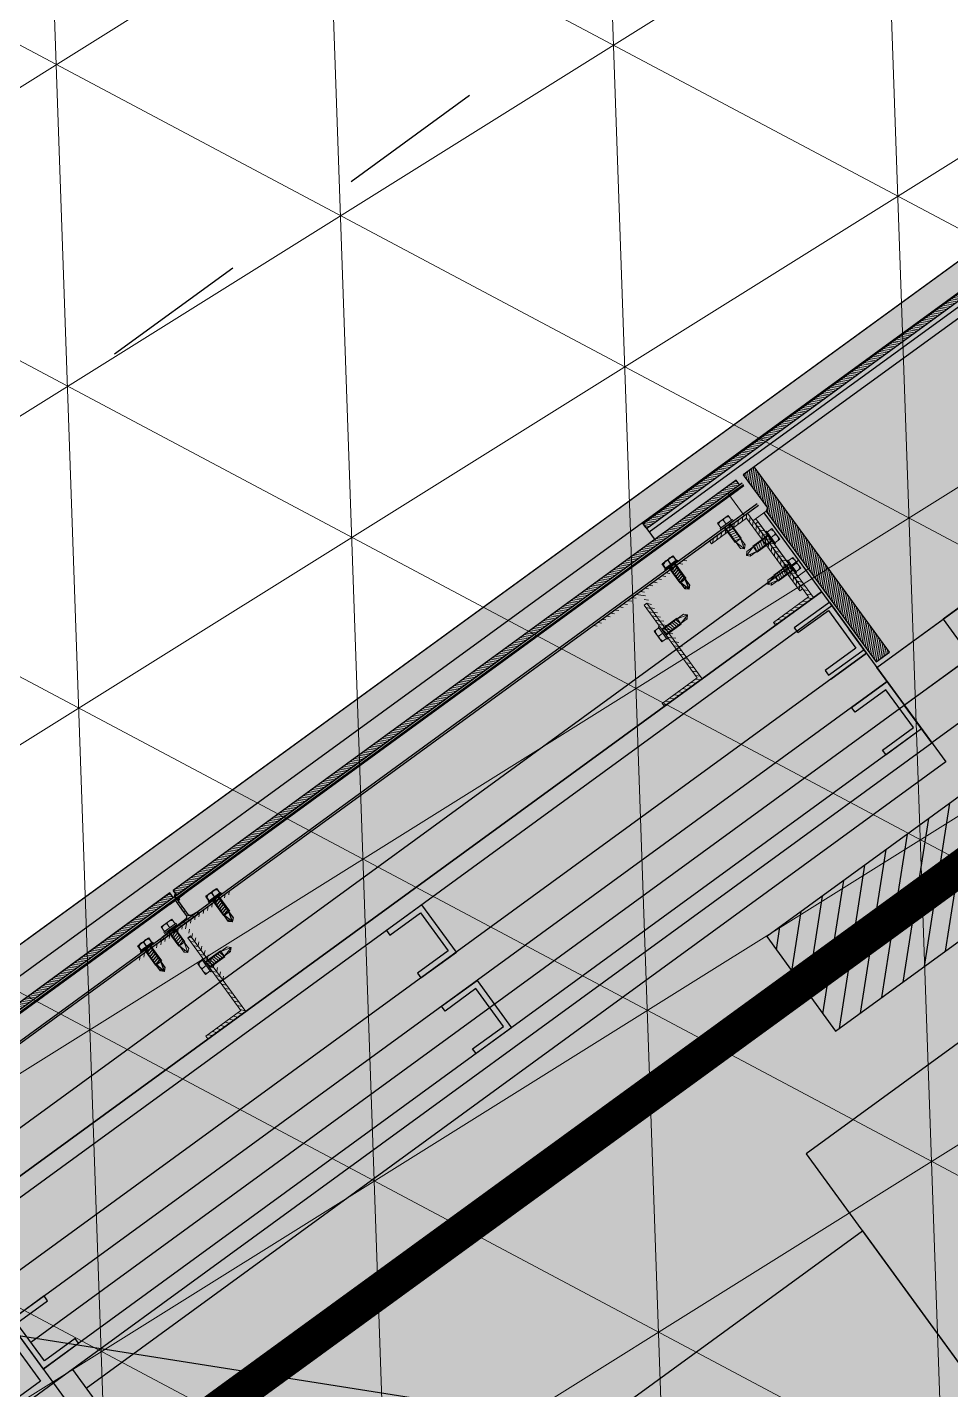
# Model space of a CAD drawing. Header units: metres. Extents: x 678805 to 1359287, y 2747329 to 5497370.
# Drawn here: x 679855.49 to 679856.279, y 2748711.092 to 2748712.256 of the extents above; entities that cross this region are included whole.
import ezdxf

# ---------------------------------------------------------------- set-up
doc = ezdxf.new("R2010")
doc.units = ezdxf.units.M
doc.linetypes.add('XREF_MON_BUILDINGS$0$Dash_2_', pattern=[0.25, 0.125, -0.125])
doc.linetypes.add('XREF_MON_BUILDINGS$0$Hidden', pattern=[0.004, 0.002, -0.002])
for name, color, linetype in [('00_XREF_MON_HSC_PAVEMENT', 7, 'Continuous'), ('00_XREF_TWQ_BUILDINGS', 7, 'Continuous'), ('XREF_MON_BUILDINGS$0$00-AUX LIGHTING', 30, 'Continuous'), ('XREF_MON_BUILDINGS$0$00-Modulos DEFINIDOS', 7, 'Continuous'), ('XREF_MON_BUILDINGS$0$00-Modulos ROOFS', 2, 'Continuous'), ('XREF_MON_BUILDINGS$0$02-L-01_Structure', 2, 'Continuous'), ('XREF_MON_BUILDINGS$0$02-L-01_Structure t2', 7, 'Continuous'), ('XREF_MON_BUILDINGS$0$02-L-01_Struture aux', 4, 'Continuous'), ('XREF_MON_BUILDINGS$0$02-L-Insulation', 252, 'Continuous'), ('XREF_MON_BUILDINGS$0$02-L-INT Panel', 5, 'Continuous'), ('XREF_MON_BUILDINGS$0$02-L-panel', 5, 'Continuous'), ('XREF_MON_BUILDINGS$0$02-L-Projection 1', 6, 'Continuous'), ('XREF_MON_BUILDINGS$0$02_L_Furniture', 7, 'Continuous'), ('XREF_MON_BUILDINGS$0$02_L_Projection', 8, 'Continuous'), ('XREF_MON_BUILDINGS$0$SCREWS', 7, 'Continuous')]:
    doc.layers.add(name, color=color, linetype=linetype)
doc.layers.add('XREF_MON_BUILDINGS$0$0-WIPEOUTS', color=7, linetype='Continuous', true_color=0xffffff)
doc.layers.add('XREF_MON_BUILDINGS$0$00_AUX', color=3, linetype='Continuous', plot=False)
for name, color, linetype, lineweight in [('XREF_MON_BUILDINGS$0$02-H-251', 251, 'Continuous', 0), ('XREF_MON_BUILDINGS$0$02-H-254', 254, 'Continuous', 0), ('XREF_MON_BUILDINGS$0$02-L-01_Structure L', 7, 'Continuous', 5), ('XREF_MON_BUILDINGS$0$02-L-01_Structure T', 8, 'Continuous', 5), ('XREF_MON_BUILDINGS$0$ULMA_Profiles', 7, 'Continuous', 5), ('XREF_MON_BUILDINGS$0$ULMA_Screwing', 8, 'Continuous', 5), ('XREF_MON_BUILDINGS$0$ULMA_Shadowing 254', 254, 'Continuous', 0), ('XREF_MON_BUILDINGS$0$ULMA_Squares', 7, 'Continuous', 5)]:
    doc.layers.add(name, color=color, linetype=linetype, lineweight=lineweight)
doc.layers.add('XREF_MON_BUILDINGS$0$02-KH-13 Restaurant', color=7, linetype='Continuous', lineweight=30, true_color=0xed2d02)
doc.layers.add('XREF_MON_HSC_PAVEMENT$0$03-TR-Pavement_07_Precast irregular Concrete Blocks', color=7, linetype='Continuous', lineweight=5, true_color=0xb3b3b3)
doc.layers.get('XREF_MON_BUILDINGS$0$02-KH-13 Restaurant').off()
doc.linetypes.add('XREF_MON_BUILDINGS$0$BATTING', pattern='A,0.0001,-0.1,[134,ltypeshp.shx,S=0.1,R=0,X=-0.1,Y=0],-0.2,[134,ltypeshp.shx,S=0.1,R=180,X=0.1,Y=0],-0.1', length=0.4001)

# ---------------------------------------------------------------- blocks, each defined once
blk = doc.blocks.new('XREF_MON_BUILDINGS$0$modulo kiosco')
at = {"layer": 'XREF_MON_BUILDINGS$0$0-WIPEOUTS', "true_color": 0xfcfcfc}
h = blk.add_hatch(color=7, dxfattribs=at)
h.dxf.hatch_style = 1
h.paths.add_polyline_path([(119.6986085139215, -61.62058441969566), (119.6986085125245, -56.82058442011476), (124.4986085132696, -56.82058442058042), (124.4986085123383, -61.62058442132547)])
at = {"layer": 'XREF_MON_BUILDINGS$0$00-Modulos ROOFS'}
blk.add_line((119.6986085125245, -56.82058442011476), (124.4986085118726, -61.62058442248963), dxfattribs=at)
at = {"layer": 'XREF_MON_BUILDINGS$0$00-Modulos ROOFS', "lineweight": 0}
blk.add_lwpolyline([(119.6986085139215, -61.62058441969566), (119.6986085125245, -56.82058442011476), (124.4986085132696, -56.82058442058042), (124.4986085123383, -61.62058442132547)], close=True, dxfattribs=at)
at = {"layer": 'XREF_MON_BUILDINGS$0$00-Modulos ROOFS'}
blk.add_lwpolyline([(124.4986085137352, -57.12058442062698), (124.4986085132696, -56.82058442058042), (124.1986085125245, -56.82058442151174), (119.9986085128039, -56.82058442034759), (119.6986085125245, -56.82058442011476), (119.6986085125245, -57.12058442085981), (119.6986085134558, -61.32058442058042), (119.6986085139215, -61.62058441969566), (119.9986085128039, -61.62058442062698), (124.1986085125245, -61.62058442109264), (124.4986085123383, -61.62058442132547), (124.4986085128039, -61.32058442081325)], close=True, dxfattribs=at)
blk = doc.blocks.new('XREF_MON_BUILDINGS$0$PILAR STRUCTURE')
at = {"layer": 'XREF_MON_BUILDINGS$0$02-L-01_Structure', "linetype": 'Continuous'}
h = blk.add_hatch(dxfattribs=at)
h.set_pattern_fill('ANGLE', color=252)
h.set_pattern_definition([(0, (-144.6596111481284, 18.56842418532225), (0, 6.985), [5.08, -1.905]), (90, (-144.6596111481284, 18.56842418532225), (-6.985, 4.277078946022131e-16), [5.08, -1.905])])
h.paths.add_polyline_path([(-0.0800000000000125, -0.08000000000000185), (0.07999999999998408, -0.08000000000000185), (0.07999999999998408, 0.0799999999999983), (-0.0800000000000125, 0.0799999999999983)])
h.paths.add_polyline_path([(-0.07200000000000273, -0.07200000000000273), (0.0719999999999743, -0.07200000000000273), (0.0719999999999743, 0.07199999999999918), (-0.07200000000000273, 0.07199999999999918)], flags=16)
h = blk.add_hatch(color=252, dxfattribs=at)
h.dxf.hatch_style = 1
h.paths.add_polyline_path([(-0.07200000000000273, -0.07200000000000273), (0.0719999999999743, -0.07200000000000273), (0.0719999999999743, 0.07199999999999918), (-0.07200000000000273, 0.07199999999999918)], flags=16)
h.paths.add_polyline_path([(-0.0800000000000125, -0.08000000000000185), (0.07999999999998408, -0.08000000000000185), (0.07999999999998408, 0.0799999999999983), (-0.0800000000000125, 0.0799999999999983)])
for points in [[(-0.0800000000000125, -0.08000000000000185), (0.07999999999998408, -0.08000000000000185), (0.07999999999998408, 0.0799999999999983), (-0.0800000000000125, 0.0799999999999983)], [(-0.07200000000000273, -0.07200000000000273), (0.0719999999999743, -0.07200000000000273), (0.0719999999999743, 0.07199999999999918), (-0.07200000000000273, 0.07199999999999918)]]:
    blk.add_lwpolyline(points, close=True, dxfattribs=at)
blk = doc.blocks.new('XREF_MON_BUILDINGS$0$AUTORROSCANTE')
at = {"layer": 'XREF_MON_BUILDINGS$0$02-L-01_Structure t2', "color": 0}
for p, q in [((-31.20000000000002, 5.629165124598842), (-26.19999999999959, 5.62916512459816)), ((-31.19999999999999, -3.410605131648481e-13), (-26.19999999999976, 0)), ((-2.365309734828713, 2.5), (-25, 2.5)), ((0, 0), (-8.999999999999972, 2.5)), ((0, 0), (-3.600692283157343, -1.09366380576239)), ((0, 0), (-2.365309734828713, 2.5)), ((0, 0), (-2.365309734828713, -2.5)), ((-31.20000000000002, -5.629165124598899), (-26.19999999999948, -5.629165124599581)), ((-2.365309734828713, -2.5), (-25, -2.5)), ((-3.600692283157343, -1.09366380576239), (-2.365309734828713, -2.5))]:
    blk.add_line(p, q, dxfattribs=at)
at = {"layer": 'XREF_MON_BUILDINGS$0$02-L-01_Structure t2', "color": 253}
for p, q in [((-25, 3.149999999999977), (-8.999999999999943, 3.150000000000034)), ((-23.47427264461649, -3.14999999999992), (-25, 2.662522019210144)), ((-21.40651940967126, -3.14999999999992), (-23.06020473028568, 3.149999999999864)), ((-19.338766174726, -3.14999999999992), (-20.99245149534045, 3.14999999999992)), ((-17.27101293978083, -3.14999999999992), (-18.92469826039516, 3.150000000000034)), ((-15.20325970483566, -3.14999999999992), (-16.85694502544993, 3.150000000000034)), ((-13.1355064698904, -3.14999999999992), (-14.78919179050473, 3.149999999999977)), ((-11.06775323494514, -3.14999999999992), (-12.72143855555953, 3.149999999999977)), ((-9, -3.14999999999992), (-10.65368532061433, 3.150000000000034)), ((-9, -3.14999999999992), (-8.999999999999972, 3.150000000000034)), ((-25, -3.149999999999977), (-9, -3.149999999999977)), ((-3.600692283157343, -1.09366380576239), (-9, -2.5))]:
    blk.add_line(p, q, dxfattribs=at)
at = {"layer": 'XREF_MON_BUILDINGS$0$02-L-01_Structure t2', "color": 0}
for points in [[(-31.20000000000002, 5.629165124598842), (-26.19999999999996, 5.629165124598842), (-26.19999999999996, -5.629165124599581), (-31.20000000000002, -5.629165124599581)], [(-26.19999999999951, 6.5), (-25, 6.5), (-25, -6.500000000000057), (-26.19999999999951, -6.500000000000057)]]:
    blk.add_lwpolyline(points, close=True, dxfattribs=at)
for centre, start, end in [((-26.98608579049073, 2.367525475711773), 129.2840388374925, 214.1828116507075), ((-26.98608579049073, -2.366719793068796), 145.8304296466695, 230.7332658614822)]:
    blk.add_arc(centre, 4.213914209509284, start, end, dxfattribs=at)
blk = doc.blocks.new('XREF_MON_BUILDINGS$0$ULMA_Montante VV')
at = {"layer": 'XREF_MON_BUILDINGS$0$02-H-251', "ltscale": 125}
h = blk.add_hatch(dxfattribs=at)
h.set_pattern_fill('ANSI31', color=256, scale=0.001, angle=450, style=0)
h.set_pattern_definition([(134.9999999999999, (-0.05125000000043656, -0.00250000000005457), (-0.002245064030267289, -0.002245064030267287), [])])
edge = h.paths.add_edge_path()
edge.add_line((-0.05095000000073924, -0.00250000000005457), (0.04844999999841093, -0.00250000000005457))
edge.add_arc((0.04844999999841093, -0.002200000000129876), 0.0003, 270, 360)
edge.add_line((0.04874999999992724, -0.002200000000129876), (0.04874999999992724, -0.0003000000001520675))
edge.add_arc((0.04844999999841093, -0.0003000000001520675), 0.0003, 0, 90)
edge.add_line((0.04844999999841093, 0), (0, 0))
edge.add_line((0, 0), (0, 0.05719999999996617))
edge.add_arc((-0.0003000000015163096, 0.05719999999996617), 0.0003, 0, 90)
edge.add_line((-0.0003000000015163096, 0.05749999999989086), (-0.002200000000811997, 0.05749999999989086))
edge.add_arc((-0.002200000000811997, 0.05719999999996617), 0.0003, 90, 180)
edge.add_line((-0.002500000000509317, 0.05719999999996617), (-0.002500000000509317, 0))
edge.add_line((-0.002500000000509317, 0), (-0.05095000000073924, 0))
edge.add_arc((-0.05095000000073924, -0.0003000000001520675), 0.0003, 90, 180)
edge.add_line((-0.05125000000043656, -0.0003000000001520675), (-0.05125000000043656, -0.002200000000129876))
edge.add_arc((-0.05095000000073924, -0.002200000000129876), 0.0003, 180, 270)
blk = doc.blocks.new('XREF_MON_BUILDINGS$0$ULMA_Autotaladrante')
at = {"layer": 'XREF_MON_BUILDINGS$0$02-L-01_Structure T', "color": 252}
for p, q in [((-0.02500000000509317, 2.273736754432321e-13), (-0.02263469026956955, 0.00250000000005457)), ((-0.02500000000509317, 2.273736754432321e-13), (-0.01600000000325963, 0.00250000000005457)), ((-0.02500000000509317, 2.273736754432321e-13), (-0.02263469026956955, -0.002499999999599822)), ((-0.02500000000509317, 2.273736754432321e-13), (-0.02139930772136722, -0.001093663805477263)), ((-0.02263469026956955, 0.00250000000005457), (0, 0.00250000000005457)), ((0, 0.003150000000232467), (-0.01600000000325963, 0.003150000000232467)), ((-0.01600000000325963, -0.003149999999777719), (-0.01600000000325963, 0.003150000000232467)), ((-0.01600000000325963, -0.003149999999777719), (-0.01434631468237058, 0.003150000000232467)), ((-0.01393224676803584, -0.003149999999777719), (-0.01227856144714679, 0.003150000000232467)), ((-0.0118644935323573, -0.003149999999777719), (-0.01021080821146825, 0.003150000000232467)), ((-0.00979674029713351, -0.003149999999777719), (-0.008143054976244457, 0.003150000000232467)), ((-0.00772898706190972, -0.003149999999777719), (-0.006075301741020667, 0.003150000000232467)), ((-0.005661233826231182, -0.003149999999777719), (-0.004007548505342129, 0.003150000000232467)), ((-0.003593480591007392, -0.003149999999777719), (-0.001939795270118339, 0.003150000000232467)), ((-0.001525727355783602, -0.003149999999777719), (0, 0.002662522019363678)), ((0.006200000001172157, 0.005629165124673818), (0.001200000000153523, 0.005629165124673818)), ((0.006200000001172157, 2.273736754432321e-13), (0.001200000000153523, 2.273736754432321e-13)), ((-0.02139930772136722, -0.001093663805477263), (-0.02263469026956955, -0.002499999999599822)), ((-0.02263469026956955, -0.002499999999599822), (0, -0.002499999999599822)), ((-0.02139930772136722, -0.001093663805477263), (-0.01600000000325963, -0.002499999999599822)), ((0, -0.003149999999777719), (-0.01600000000325963, -0.003149999999777719)), ((0.006200000001172157, -0.005629165124219071), (0.001200000000153523, -0.005629165124219071))]:
    blk.add_line(p, q, dxfattribs=at)
for points in [[(0.001200000000153523, 0.006499999999959982), (0, 0.006499999999959982), (0, -0.006499999999732609), (0.001200000000153523, -0.006499999999732609)], [(0.006200000001172157, 0.005629165124673818), (0.001200000000153523, 0.005629165124673818), (0.001200000000153523, -0.005629165124219071), (0.006200000001172157, -0.005629165124219071)]]:
    blk.add_lwpolyline(points, close=True, dxfattribs=at)
for centre, start, end in [((0.001986085791031655, 0.002367525475847287), 325.8171883654993, 50.71596115511253), ((0.001986085791031655, -0.002366719792689764), 309.2667341381091, 34.16957033823044)]:
    blk.add_arc(centre, 0.004213914210367771, start, end, dxfattribs=at)
blk = doc.blocks.new('XREF_MON_BUILDINGS$0$ULMA_Escuadra40x80_Seccion')
at = {"layer": 'XREF_MON_BUILDINGS$0$02-H-251', "ltscale": 125}
h = blk.add_hatch(dxfattribs=at)
h.set_pattern_fill('ANSI31', color=256, scale=0.001, angle=360, style=0)
h.set_pattern_definition([(45, (0, 0), (-0.002245064030267288, 0.002245064030267289), [])])
h.paths.add_polyline_path([(0, 0.0799999999994725), (0.002999999989697244, 0.0799999999994725), (0.002999999989697244, 0.002999999999701686), (0.03999999999359716, 0.002999999999701686), (0.03999999999359716, 0), (0, 0)])
at = {"layer": 'XREF_MON_BUILDINGS$0$02-L-01_Structure L', "linetype": 'Continuous'}
blk.add_lwpolyline([(0, 0.0799999999994725), (0.002999999989697244, 0.0799999999994725), (0.002999999989697244, 0.002999999999701686), (0.03999999999359716, 0.002999999999701686), (0.03999999999359716, 0), (0, 0)], close=True, dxfattribs=at)
blk = doc.blocks.new('XREF_MON_BUILDINGS$0$Rest_4seats')
at = {"linetype": 'Continuous'}
for points in [[(0.5661806441763666, -0.3752829761968428), (0.5626261816610203, 0.3747086009533405), (-0.5623611840642866, 0.3693769071803104), (-0.5588067215489332, -0.3806146699698729)], [(-0.07756212621080749, -0.37833388985581), (-0.07566641286928188, -0.7783293976693244), (-0.4756619206827963, -0.78022511101085), (-0.4775576340243219, -0.3802296031973356)]]:
    blk.add_lwpolyline(points, close=True, dxfattribs=at)
at = {"layer": 'XREF_MON_BUILDINGS$0$00_AUX', "linetype": 'XREF_MON_BUILDINGS$0$Dash_2_'}
blk.add_lwpolyline([(-1.468512145004503, 1.66509695255553), (-1.452635545769148, -1.684865425381929), (1.472331605116459, -1.671003021572119), (1.456455005881253, 1.678959356365397)], close=True, dxfattribs=at)
blk = doc.blocks.new('XREF_MON_BUILDINGS$0$window')
at = {"layer": 'XREF_MON_BUILDINGS$0$02-H-254', "ltscale": 125}
h = blk.add_hatch(dxfattribs=at)
h.set_pattern_fill('ANSI31', color=256, scale=0.0005, angle=-89.95723406162011, style=0)
h.set_pattern_definition([(315.0427659383799, (-174.0748457862464, 256.4491265665744), (0.001121693837400792, 0.001123369567478612), [])])
h.paths.add_polyline_path([(-1.280729428712669, 0.2968709458099857), (-0.6858601309645211, 0.2973149601617192), (-0.6858564495478997, 0.2923827733695485), (-1.280725748585944, 0.2919404871553902)])
at = {"layer": 'XREF_MON_BUILDINGS$0$ULMA_Shadowing 254', "ltscale": 125}
h = blk.add_hatch(dxfattribs=at)
h.set_pattern_fill('ANSI31', color=256, scale=0.0005, angle=180.0872013957559, style=0)
h.set_pattern_definition([(225.0872013957559, (-1.175541647252638, 0.280242537834928), (0.001124239153642148, -0.001120822276464019), [])])
edge = h.paths.add_edge_path()
edge.add_line((-1.189486076884229, 0.2437193295670953), (-1.189243592704694, 0.08439493758670558))
edge.add_line((-1.189243592704694, 0.08439493758670559), (-1.175243608908916, 0.08441624489904405))
edge.add_line((-1.175243608908916, 0.08441624489904405), (-1.175541647252638, 0.280242537834928))
edge.add_line((-1.175541647252638, 0.280242537834928), (-1.18702120046595, 0.280225066498583))
edge.add_line((-1.18702120046595, 0.280225066498583), (-1.186967932185122, 0.245225107034363))
edge.add_line((-1.186967932185122, 0.245225107034363), (-1.189486076884229, 0.2437193295670953))
edge.add_line((-1.189486076884229, 0.2437193295670953), (-1.189435202836792, 0.2102925027484069))
at = {"layer": 'XREF_MON_BUILDINGS$0$02-L-01_Structure', "linetype": 'Continuous'}
for points in [[(-1.121578944968054, 0.0400556618290512), (-1.191578944050698, 0.04004435343286232), (-1.191585405991273, 0.08004435234879974), (-1.121585406908629, 0.08005566074493178)], [(-1.121579140664476, 0.0003531691171826184), (-1.191579139747105, 0.0003418607209937363), (-1.191585601687652, 0.04034185963693118), (-1.121585602605022, 0.04035316803312006)]]:
    blk.add_lwpolyline(points, close=True, dxfattribs=at)
at = {"layer": 'XREF_MON_BUILDINGS$0$02-L-01_Struture aux', "linetype": 'Continuous'}
for points in [[(-1.228887057806216, 0.0989149929358412), (-1.191420999397482, 0.09882891463983233), (-1.191306124673326, 0.1488287826776172), (-1.22877218308209, 0.1489148609672596), (-1.228783670554494, 0.1439148741634357), (-1.196317598949554, 0.1438402833462685), (-1.196409498728887, 0.1038403889168705), (-1.228875570341414, 0.1039149797396095), (-1.228887057813833, 0.09891499293584242)], [(-1.229156894398176, 0.06517397991570152), (-1.191690747543722, 0.06520194490024374), (-1.191653427225577, 0.0152019588282936), (-1.229119574080018, 0.01517399385011785), (-1.22912330611186, 0.02017399245735833), (-1.196657157864602, 0.02019822540373523), (-1.196687014119121, 0.06019821426035174), (-1.229153162373994, 0.0601739813084598), (-1.229156894405793, 0.06517397991570029)]]:
    blk.add_lwpolyline(points, dxfattribs=at)
at = {"layer": 'XREF_MON_BUILDINGS$0$02-L-panel', "linetype": 'Continuous'}
for p, q in [((-1.280729428712669, 0.2968709458099857), (-1.280716330971779, 0.2793232158741958)), ((-1.280728954217947, 0.2880970784108333), (-0.08738806997852505, 0.2881616148253763)), ((1.17466329059896, 0.280242537834928), (-1.175541647252638, 0.280242537834928))]:
    blk.add_line(p, q, dxfattribs=at)
at = {"layer": 'XREF_MON_BUILDINGS$0$02-L-panel'}
blk.add_lwpolyline([(-0.6858564480598968, 0.2923807797944386), (-0.6858601309645211, 0.2973149601617192), (-1.280729428712669, 0.2968709458099857), (-1.2807257522988, 0.2919454614853211)], close=True, dxfattribs=at)
blk.add_lwpolyline([(-1.189486076884229, 0.2437193295670953), (-1.189243592704694, 0.08439493758670559), (-1.175243608908916, 0.08441624489904405), (-1.175541647252638, 0.280242537834928), (-1.18702120046595, 0.280225066498583), (-1.186967932185122, 0.245225107034363), (-1.189486076884229, 0.2437193295670953), (-1.189435202836792, 0.2102925027484069)], dxfattribs=at)
at = {"layer": 'XREF_MON_BUILDINGS$0$02-L-Projection 1', "linetype": 'Continuous'}
for points in [[(1.120513891676493, 0.0803316956764144), (-1.121585407745364, 0.08005566074479661)], [(1.12157123519891, 0.0007272961789395088), (-1.191595505819254, 0.0003536075188581876)]]:
    blk.add_lwpolyline(points, dxfattribs=at)
at = {"layer": 'XREF_MON_BUILDINGS$0$02_L_Furniture', "linetype": 'Continuous'}
blk.add_lwpolyline([(-1.19158414310579, 0.0800444700187773), (1.191558374699949, 0.08034052133953595)], dxfattribs=at)
at = {"layer": 'XREF_MON_BUILDINGS$0$02_L_Projection', "linetype": 'Continuous'}
blk.add_line((2.399808479907173, 0.2977654434945831), (-2.400192806613489, 0.297765443494357), dxfattribs=at)
at = {"layer": 'XREF_MON_BUILDINGS$0$ULMA_Profiles'}
for p, q in [((-1.206977731386354, 0.2516484592374192), (-1.207013914070112, 0.275422315752107)), ((-1.203475728411068, 0.243698037979933), (-1.189486076884229, 0.2437193295670953)), ((-1.200475731866774, 0.2437026038326202), (-1.20038294982484, 0.1827400964832182)), ((-1.189393294835019, 0.1827568222176945), (-1.203382946361858, 0.1827355306305321))]:
    blk.add_line(p, q, dxfattribs=at)
at = {"layer": 'XREF_MON_BUILDINGS$0$02-L-01_Struture aux', "xscale": -1, "rotation": 0.04276593827180264}
blk.add_blockref('XREF_MON_BUILDINGS$0$ULMA_Escuadra40x80_Seccion', (-1.200301669003109, 0.1602222342421851), dxfattribs=at)
at = {"layer": 'XREF_MON_BUILDINGS$0$SCREWS', "color": 253, "xscale": 0.001000000003841706, "yscale": 0.001000000003841706, "zscale": 0.001000000003841706, "rotation": 270.0872013957559}
blk.add_blockref('XREF_MON_BUILDINGS$0$AUTORROSCANTE', (-1.282010265893243, 0.2284842364873319), dxfattribs=at)
at = {"layer": 'XREF_MON_BUILDINGS$0$ULMA_Profiles', "rotation": 180.0872013957558}
blk.add_blockref('XREF_MON_BUILDINGS$0$ULMA_Montante VV', (-1.317988856682084, 0.249006084322951), dxfattribs=at)
at = {"layer": 'XREF_MON_BUILDINGS$0$ULMA_Screwing'}
for p, rotation in [((-1.223490800906473, 0.2535738672478943), 90.09194244782228), ((-1.200444317401644, 0.2230617061621495), 0.09194244782225469), ((-1.20039792638067, 0.1925804524873916), 0.09194244782225469)]:
    blk.add_blockref('XREF_MON_BUILDINGS$0$ULMA_Autotaladrante', p, dxfattribs=dict(at, rotation=rotation))
at = {"layer": 'XREF_MON_BUILDINGS$0$ULMA_Screwing', "xscale": -1, "rotation": 0.0824603436893856}
blk.add_blockref('XREF_MON_BUILDINGS$0$ULMA_Autotaladrante', (-1.320931780574833, 0.2115019138130697), dxfattribs=at)
at = {"layer": 'XREF_MON_BUILDINGS$0$ULMA_Squares', "rotation": 180.0872013957558}
blk.add_blockref('XREF_MON_BUILDINGS$0$ULMA_Escuadra40x80_Seccion', (-1.203487836656769, 0.2516537706919121), dxfattribs=at)
at = {"layer": 'XREF_MON_BUILDINGS$0$ULMA_Squares', "xscale": -1, "rotation": 0.08720139575592256}
blk.add_blockref('XREF_MON_BUILDINGS$0$ULMA_Escuadra40x80_Seccion', (-1.317844892082104, 0.1601344992065908), dxfattribs=at)
blk = doc.blocks.new('XREF_MON_BUILDINGS$0$Modulos_Restaurant Monasya')
at = {"layer": 'XREF_MON_BUILDINGS$0$00-AUX LIGHTING', "linetype": 'Continuous'}
h = blk.add_hatch(dxfattribs=at)
h.set_pattern_fill('ANSI31', color=1, scale=0.005, angle=180)
h.set_pattern_definition([(225, (40.55274165048733, 1.753174363691071), (0.01122532015133644, -0.01122532015133644), [])])
h.paths.add_polyline_path([(18.20590907266836, 0.3296215425758664), (18.20590907266836, 0.4296215425758891), (15.39991228505113, 0.4296215425758891), (15.39991228505113, 0.3296215425758664)])
at = {"layer": 'XREF_MON_BUILDINGS$0$02-H-251', "linetype": 'XREF_MON_BUILDINGS$0$Hidden', "ltscale": 125}
h = blk.add_hatch(dxfattribs=at)
h.set_pattern_fill('ANSI31', color=256, scale=0.001, angle=450.0335098901293, style=0)
h.set_pattern_definition([(135.0335098901293, (191.4723630933849, -256.0379580839287), (-0.002243750602903028, -0.002246376689687706), [])])
edge = h.paths.add_edge_path()
edge.add_line((18.62589423872657, 0.02628938839211692), (18.62389423906868, 0.02628821867637221))
edge.add_line((18.6238942390687, 0.02628821867631537), (18.61702288914205, 0.02603878934809423))
edge.add_line((18.61702288914205, 0.02603878934803738), (18.61614460842802, 0.02509419206876551))
edge.add_arc((18.61592490434231, 0.02529847157006948), 0.0003, 227.0835098900097, 317.0835098900211, ccw=False)
edge.add_line((18.61572062484083, 0.02507876748438953), (18.61477584093953, 0.02595722171889925))
edge.add_line((18.6147758409395, 0.02595722171895609), (18.61302555926372, 0.02589368666497371))
edge.add_line((18.61302555926375, 0.02589368666486003), (18.61214724254887, 0.02494905066646602))
edge.add_arc((18.61192753846296, 0.02515333016867949), 0.0003, 227.0835098900097, 317.0835098900063, ccw=False)
edge.add_line((18.61172325896143, 0.02493362608288585), (18.61077843633461, 0.025812116323495))
edge.add_line((18.61077843633461, 0.02581211632355185), (18.59782340504, 0.02534184995767141))
edge.add_arc((18.59789595705922, 0.02334316634017064), 0.002, 92.0789183789074, 180.0335098900212)
edge.add_line((18.59589595740135, 0.02334199662436909), (18.59589989311735, 0.01661264329544743))
edge.add_line((18.59589989311729, 0.01661264329539058), (18.59590535615717, 0.007271845904940122))
edge.add_line((18.59590535615723, 0.007271845905053809), (18.6010553552764, 0.007274857923109223))
edge.add_line((18.60105535527634, 0.007274857923109224), (18.60105594013424, 0.006274858093947344))
edge.add_line((18.60105594013424, 0.006274858094004188), (18.59573854720122, 0.006271748174301096))
edge.add_arc((18.59573872265855, 0.005971748225876539), 0.0003, 450.0335098900211, 510.0335098900255)
edge.add_line((18.59547882735313, 0.006121596249501593), (18.59381752133822, 0.003240239371622877))
edge.add_arc((18.59355762603275, 0.003390087395361618), 0.0003, 150.0335098900254, 330.0335098900067, ccw=False)
edge.add_line((18.59329773072727, 0.003539935418872986), (18.59461297755496, 0.005821089799271206))
edge.add_arc((18.59435308224954, 0.005970937823009947), 0.0003, 330.0335098900254, 450.0335098900211)
edge.add_line((18.59435290679215, 0.006270937771434504), (18.58660594260573, 0.006266406897625033))
edge.add_line((18.58660594260573, 0.006266406897568189), (18.58660535774783, 0.007266406726730068))
edge.add_line((18.58660535774783, 0.007266406726786911), (18.59260535672149, 0.00726991587407788))
edge.add_line((18.59260535672149, 0.007269915874077881), (18.59260433322021, 0.009019915575153803))
edge.add_arc((18.59285433317751, 0.009020061789557943), 0.0002500000000000272, 0.033509890021093724, 180.0335098900212, ccw=False)
edge.add_line((18.59310433313482, 0.009020208004018926), (18.5931053566361, 0.007270208302943004))
edge.add_line((18.5931053566361, 0.007270208302886161), (18.59410535646504, 0.007270793160786937))
edge.add_line((18.59410535646504, 0.00727079316084378), (18.59409585578635, 0.02351521322430195))
edge.add_arc((18.59209585612848, 0.02351404350861408), 0.002, 360.0335098900212, 442.5860930398233)
edge.add_line((18.59235392871528, 0.0254973232516722), (18.58644424547367, 0.02626631574884364))
edge.add_line((18.58644424547373, 0.02626631574878679), (18.58644319272955, 0.02806631544092575))
edge.add_line((18.58644319272952, 0.02806631544092575), (18.62589318598239, 0.02808938808425587))
edge.add_line((18.62589318598236, 0.02808938808425587), (18.62589423872654, 0.02628938839211692))
at = {"layer": 'XREF_MON_BUILDINGS$0$02-H-254', "ltscale": 125}
h = blk.add_hatch(dxfattribs=at)
h.set_pattern_fill('ANSI31', color=256, scale=0.0005, angle=90.03350989012932, style=0)
h.set_pattern_definition([(135.0335098901293, (191.3451430591104, -256.1807907285327), (-0.001121875301451514, -0.001123188344843853), [])])
h.paths.add_polyline_path([(18.59240997338054, -0.0006238170465149295), (17.99754061166493, -0.0009717311395416317), (17.99753772703582, 0.003960456182996452), (18.5924070897621, 0.004306642138319106)])
h = blk.add_hatch(dxfattribs=at)
h.set_pattern_fill('ANSI31', color=256, scale=0.0005, angle=270.0335098901293, style=0)
h.set_pattern_definition([(315.0335098901293, (-160.8158742838425, 257.2912297815778), (0.001121875301451514, 0.001123188344843853), [])])
h.paths.add_polyline_path([(18.59600831588699, 0.004342428037150015), (19.18110017479472, 0.00468175860010156), (19.18109925165408, 0.00626015995953999), (19.20307038826843, 0.006343036427553628), (19.20307421835338, -0.0002057072241523628), (18.59601125212259, -0.0006779968866776898)])
at = {"layer": 'XREF_MON_BUILDINGS$0$00-AUX LIGHTING', "linetype": 'Continuous', "const_width": 0.03}
blk.add_lwpolyline([(18.82291067885853, 0.3796215425745135), (14.78291067885553, 0.3796215425745135), (14.78291067885553, 4.419047816897432), (18.82291067885853, 4.419047816897432)], close=True, dxfattribs=at)
at = {"layer": 'XREF_MON_BUILDINGS$0$00-AUX LIGHTING', "color": 1, "linetype": 'Continuous'}
blk.add_lwpolyline([(18.20590907266836, 0.3296215425758664), (18.20590907266836, 0.4296215425758891), (15.39991228505113, 0.4296215425758891), (15.39991228505113, 0.3296215425758664)], close=True, dxfattribs=at)
at = {"layer": 'XREF_MON_BUILDINGS$0$02-L-01_Struture aux', "linetype": 'Continuous'}
for p, q in [((17.99457192834109, 0.2140175008632941), (18.92294869461239, 0.214560469424784)), ((17.9946014885154, 0.1840175130214465), (18.92296624034879, 0.1845604745562941))]:
    blk.add_line(p, q, dxfattribs=at)
at = {"layer": 'XREF_MON_BUILDINGS$0$02-L-01_Struture aux'}
for p, q in [((17.99478128858431, 0.02772024724345279), (19.15821068535735, 0.02840071552430068)), ((19.15821182587422, 0.02645071855693182), (17.99478394132922, 0.02577027847496716))]:
    blk.add_line(p, q, dxfattribs=at)
at = {"layer": 'XREF_MON_BUILDINGS$0$02-L-01_Struture aux', "linetype": 'XREF_MON_BUILDINGS$0$Hidden'}
for p, q in [((18.62589318598236, 0.02808938808425587), (18.58644319272952, 0.02806631544092575)), ((18.58644319272952, 0.02806631544092575), (18.58644424547373, 0.02626631574878679)), ((18.59235392871528, 0.0254973232516722), (18.58644424547373, 0.02626631574878679)), ((18.59409585578635, 0.02351521322430195), (18.59410535646504, 0.00727079316084378)), ((18.59589595740135, 0.02334199662436909), (18.59589989311729, 0.01661264329539058)), ((18.59782340504, 0.02534184995761457), (18.61077843633461, 0.02581211632355185)), ((18.61172325896143, 0.02493362608288585), (18.61077843633461, 0.02581211632355185)), ((18.61214724254887, 0.02494905066646602), (18.61302555926375, 0.02589368666486003)), ((18.61302555926375, 0.02589368666486003), (18.6147758409395, 0.02595722171895609)), ((18.61572062484083, 0.02507876748438953), (18.6147758409395, 0.02595722171895609)), ((18.61614460842799, 0.0250941920688792), (18.61702288914205, 0.02603878934803738)), ((18.61702288914205, 0.02603878934803738), (18.6238942390687, 0.02628821867631537)), ((18.62589423872657, 0.02628938839211692), (18.6238942390687, 0.02628821867631537)), ((18.62464423894033, 0.026288657319812), (18.6238942390687, 0.02628821867631537)), ((18.62589318598236, 0.02808938808425587), (18.62589423872657, 0.02628938839211692)), ((18.59589989311729, 0.01661264329539058), (18.59590535615723, 0.007271845905053809)), ((18.59240535675571, 0.007269798902486357), (18.58660535774783, 0.007266406726786911)), ((18.58660535774783, 0.007266406726786911), (18.58660594260573, 0.006266406897568189)), ((18.59435290679215, 0.006270937771434504), (18.58660594260573, 0.006266406897568189)), ((18.59240433325448, 0.009019798603619122), (18.59240535675571, 0.007269798902486357)), ((18.59290433316903, 0.009020091032427402), (18.59290535667031, 0.007270091331408324)), ((18.59410535646504, 0.00727079316084378), (18.59290535667031, 0.007270091331408324)), ((18.59329773072727, 0.003539935418872986), (18.59461297755496, 0.005821089799384893)), ((18.59381752133822, 0.003240239371622877), (18.59547882735313, 0.006121596249501593)), ((18.60105594013424, 0.006274858094004188), (18.59573854720122, 0.006271748174301095)), ((18.60105535527634, 0.007274857923109224), (18.59590535615723, 0.007271845905053809)), ((18.60105535527634, 0.007274857923109224), (18.60105594013424, 0.006274858094004188))]:
    blk.add_line(p, q, dxfattribs=at)
at = {"layer": 'XREF_MON_BUILDINGS$0$02-L-01_Struture aux', "linetype": 'Continuous'}
for points in [[(18.46541493014399, 0.2142928771635315), (18.42794877926076, 0.2142709647798728), (18.42791953636669, 0.2642709562284171), (18.46538568724998, 0.2642928686057093), (18.46538861153937, 0.2592928694608663), (18.43292245980098, 0.2592738813729074), (18.43294585411621, 0.2192738882150724), (18.46541200586222, 0.2192928763083746), (18.46541493015161, 0.2142928771635315)], [(18.88548254373757, 0.214538557060111), (18.9229486946208, 0.2145604694311505), (18.92291945172678, 0.2645604608798084), (18.88545330084349, 0.2645385485024025), (18.88545622513288, 0.2595385493574458), (18.91792237687127, 0.2595575374454047), (18.91794577118651, 0.219557544287456), (18.8854796194405, 0.2195385562049541), (18.88548254372995, 0.214538557060111)], [(18.03207762513136, 0.1840661213456105), (17.99461147424813, 0.1840442089745711), (17.99462609569514, 0.1590442133033338)], [(18.46543247588045, 0.1842928822696894), (18.42796632499721, 0.18427096989865), (18.42799556789129, 0.1342709784501057), (18.46546171877452, 0.1342928908275116), (18.46545879448513, 0.1392928899723547), (18.43299264274674, 0.1392739018843958), (18.4329692484315, 0.1792738950423445), (18.46543540017751, 0.1792928831248464), (18.46543247588806, 0.1842928822696894)]]:
    blk.add_lwpolyline(points, dxfattribs=at)
at = {"layer": 'XREF_MON_BUILDINGS$0$02-L-01_Struture aux'}
for points in [[(19.15822301146864, 0.007326165939504747), (17.99480995843095, 0.00664573475740049)], [(17.99481100614781, 0.005875583368721848), (19.15822354216675, 0.006556014248305431)]]:
    blk.add_lwpolyline(points, dxfattribs=at)
at = {"layer": 'XREF_MON_BUILDINGS$0$02-L-01_Struture aux', "linetype": 'XREF_MON_BUILDINGS$0$Hidden'}
for centre, radius, start, end in [((18.59209585612848, 0.02351404350861408), 0.002, 0.03350989001841143, 82.58609303957316), ((18.59789595705922, 0.02334316634017064), 0.002, 92.07891837611696, 180.0335098900217), ((18.61192753846296, 0.02515333016867949), 0.0003, 227.0835098839892, 317.0835098182237), ((18.61592490434231, 0.02529847157006948), 0.0003, 227.0835098839892, 317.0835099157776), ((18.59265433321173, 0.009019944817966419), 0.0002500000000000272, 0.03350989001841143, 180.0335098900217), ((18.59355762603275, 0.003390087395361618), 0.0003, 150.0335099217317, 330.0335099217318), ((18.59435308224954, 0.005970937823009947), 0.0003, 330.0335099217318, 90.03350989002166), ((18.59573872265855, 0.005971748225876539), 0.0003, 90.03350989002166, 150.0335099217317)]:
    blk.add_arc(centre, radius, start, end, dxfattribs=at)
at = {"layer": 'XREF_MON_BUILDINGS$0$02-L-Insulation', "linetype": 'XREF_MON_BUILDINGS$0$BATTING', "ltscale": 0.04}
blk.add_line((18.91793407402889, 0.2395575408664872), (17.99454729486251, 0.2390174907386626), dxfattribs=at)
at = {"layer": 'XREF_MON_BUILDINGS$0$02-L-Insulation', "linetype": 'XREF_MON_BUILDINGS$0$BATTING', "ltscale": 0.08}
blk.add_line((19.11639037153731, 0.08630694962892171), (17.99471692850972, 0.08565092996366452), dxfattribs=at)
at = {"layer": 'XREF_MON_BUILDINGS$0$02-L-INT Panel', "linetype": 'Continuous'}
for p, q in [((18.90291068227913, 0.2795487611508651), (18.90232694918126, 1.277625417971764)), ((18.92291067885856, 0.2795604583085396), (18.92236788664894, 1.207635696635636)), ((17.99448817451395, 0.2990174664172418), (18.90289898512151, 0.2995487577302374)), ((17.99450788129684, 0.2790174745223357), (18.92291067885856, 0.2795604583085396)), ((17.99452266138394, 0.2640174806031172), (18.92291945172678, 0.2645604608758294)), ((17.99465075547255, 0.1340175332842382), (18.92299548325133, 0.1345604831077498)), ((17.9946655355597, 0.1190175393629733), (18.92300425611955, 0.1195604856732206)), ((18.92300425611927, 0.1195604856751533), (17.9946655355597, 0.1190175393653607))]:
    blk.add_line(p, q, dxfattribs=at)
at = {"layer": 'XREF_MON_BUILDINGS$0$02-L-panel'}
for p, q in [((17.99477066354592, 0.03553045658589049), (17.99448817451395, 0.2990174664173555)), ((18.59600762805388, 0.004300022267900161), (17.99481362550239, 0.003950159024840971)), ((18.59601193995576, -0.0006355911174278361), (19.20307425930889, -0.0002757336735594862)), ((19.20307425930889, -0.0002757336735594862), (18.59601193995576, -0.0006355911174278361))]:
    blk.add_line(p, q, dxfattribs=at)
for points in [[(17.99753772782458, 0.003959107591414934), (17.99754061166493, -0.0009717311395416317), (18.59240997338054, -0.0006238170465149295), (18.59240709267141, 0.004301667807910192), (18.16773475886265, 0.004059502840506823)], [(19.16983575096572, 0.006393625358102284), (19.16983668032611, 0.004804589338165854), (18.59600762805388, 0.004300022267900161), (18.59601193995576, -0.0006355911174278361)]]:
    blk.add_lwpolyline(points, dxfattribs=at)
at = {"layer": 'XREF_MON_BUILDINGS$0$02-L-panel', "ltscale": 125}
for points in [[(18.59240709267141, 0.004301667807910192), (18.59240997338054, -0.0006238170465149295)], [(18.08359216794707, -0.01354365448616868), (18.08359504865621, -0.01846913934048011)]]:
    blk.add_lwpolyline(points, dxfattribs=at)
at = {"layer": 'XREF_MON_BUILDINGS$0$ULMA_Shadowing 254', "ltscale": 125}
for p, q in [((18.00087874610188, 0.007040712055074394), (18.00987873777439, 0.007052955677865569)), ((18.00088092274598, 0.005440713525105778), (18.00988091441843, 0.005452957147896953))]:
    blk.add_line(p, q, dxfattribs=at)
at = {"layer": 'XREF_MON_BUILDINGS$0$02-L-01_Structure', "linetype": 'Continuous', "xscale": -1, "rotation": 270.0335098901293}
blk.add_blockref('XREF_MON_BUILDINGS$0$PILAR STRUCTURE', (19.00295745380669, 0.1996072606214074), dxfattribs=at)
at = {"layer": 'XREF_MON_BUILDINGS$0$02-L-01_Struture aux', "xscale": -1}
for name, p, rotation in [('XREF_MON_BUILDINGS$0$ULMA_Escuadra40x80_Seccion', (18.60318939685425, 0.1193734393998529), 180.0335098900212), ('XREF_MON_BUILDINGS$0$ULMA_Montante VV', (18.60074135622563, 0.03057467826363514), 0.03350989002114169), ('XREF_MON_BUILDINGS$0$ULMA_Autotaladrante', (18.60621951990129, 0.0679123814328495), 180.0240277808272), ('XREF_MON_BUILDINGS$0$ULMA_Autotaladrante', (18.61351247902934, 0.02470946568974064), 90.02876883795462)]:
    blk.add_blockref(name, p, dxfattribs=dict(at, rotation=rotation))
at = {"layer": 'XREF_MON_BUILDINGS$0$02-L-01_Struture aux', "xscale": 0.001000000003841706, "yscale": 0.001000000003841706, "zscale": 0.001000000003841706, "rotation": 90.03350989012932}
for p in [(18.56728206693617, 0.0510051127328115), (18.63912517279698, 0.05092458293563773)]:
    blk.add_blockref('XREF_MON_BUILDINGS$0$AUTORROSCANTE', p, dxfattribs=at)
at = {"layer": 'XREF_MON_BUILDINGS$0$02_L_Furniture'}
for name, p, rotation in [('XREF_MON_BUILDINGS$0$Rest_4seats', (17.90949594025113, 1.060013341366473), 89.76590352608706), ('XREF_MON_BUILDINGS$0$window', (16.80291365901985, 0.2792461659397549), 180)]:
    blk.add_blockref(name, p, dxfattribs=dict(at, rotation=rotation))
blk = doc.blocks.new('XREF_MON_BUILDINGS')
at = {"layer": 'XREF_MON_BUILDINGS$0$02-KH-13 Restaurant', "linetype": 'Continuous', "xscale": -1, "rotation": 306.058413230031}
blk.add_blockref('XREF_MON_BUILDINGS$0$modulo kiosco', (679978.2022615978, 2748646.821237208), dxfattribs=at)
at = {"layer": 'XREF_MON_BUILDINGS$0$00-Modulos DEFINIDOS', "rotation": 216.0573440932065}
blk.add_blockref('XREF_MON_BUILDINGS$0$Modulos_Restaurant Monasya', (679870.6460366151, 2748722.461789462), dxfattribs=at)
blk = doc.blocks.new('XREF_MON_HSC_PAVEMENT')
at = {"layer": 'XREF_MON_HSC_PAVEMENT$0$03-TR-Pavement_07_Precast irregular Concrete Blocks', "linetype": 'Continuous'}
h = blk.add_hatch(dxfattribs=at)
h.set_pattern_fill('NET3', color=256, scale=0.075, angle=92)
h.set_pattern_definition([(91.99999999999997, (679898.7697564481, 2748715.385348614), (-0.2379799406839221, -0.008310442652282986), []), (152, (679898.7697564481, 2748715.385348614), (-0.1117929158883903, -0.2102518955495319), []), (212, (679898.7697564481, 2748715.385348614), (0.1261870247955318, -0.201941452897249), [])])
h.paths.add_polyline_path([(679858.5016801929, 2748700.126433144), (679883.3906801362, 2748715.619636551), (679862.621122878, 2748743.643882493), (679859.153208235, 2748741.480948735), (679858.8356451598, 2748741.990027512), (679839.8293875301, 2748730.135477967)])

msp = doc.modelspace()

# ---------------------------------------------------------------- block references
at = {"layer": '00_XREF_MON_HSC_PAVEMENT'}
msp.add_blockref('XREF_MON_HSC_PAVEMENT', (0, 0), dxfattribs=at)

# ---------------------------------------------------------------- next in the draw order: block references
at = {"layer": '00_XREF_TWQ_BUILDINGS'}
msp.add_blockref('XREF_MON_BUILDINGS', (0, 0), dxfattribs=at)

# ---------------------------------------------------------------- next in the draw order: block references
msp.add_blockref('XREF_MON_BUILDINGS', (0, 0))

doc.saveas('drawing.dxf')
